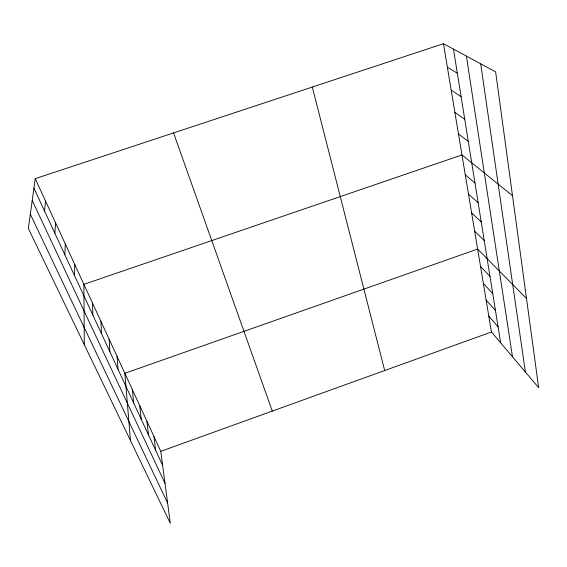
<?xml version="1.0" encoding="UTF-8"?>
<svg xmlns="http://www.w3.org/2000/svg" width="567" height="567" viewBox="0 0 567 567"><rect width="100%" height="100%" fill="white"/><g stroke="black" fill="none" stroke-linecap="round" stroke-linejoin="round"><path stroke-width="0.85" d="M74.561 275.697L74.731 264.442M64.865 254.81L65.297 243.952M54.871 233.278L55.573 222.838M44.559 211.073L45.558 201.079M35.232 178.648L28.35 228.466L170.298 523.298L160.773 451.339L35.232 178.648L443.451 43.702L495.629 71.874L538.65 387.658L491.44 331.986L443.451 43.702M160.773 451.339L491.44 331.986M447.377 67.26L457.335 73.221M451.183 90.132L461.091 96.617M454.883 112.358L464.742 119.332M458.476 133.947L468.292 141.389M512.49 195.65L461.97 154.947L83.895 284.343L84.306 344.686M465.273 174.771L474.983 183.028M468.484 194.077L478.144 202.702M471.616 212.88L481.227 221.86M474.664 231.201L484.225 240.507M526.502 298.469L477.634 249.062L124.846 373.306L130.474 440.587M480.532 266.476L489.987 276.377M483.36 283.457L492.766 293.628M486.117 300.028L495.466 310.454M488.811 316.195L498.102 326.868M30.327 214.149L167.612 503.021M32.213 200.477L165.011 483.36M33.921 188.152L162.63 465.379M173.559 132.919L272.28 411.089M312.304 87.056L384.681 370.52M453.458 49.102L500.675 342.879M466.393 56.09L512.49 356.813M480.696 63.809L525.382 372.009M153.948 436.505L155.67 450.375M146.945 421.302L148.526 434.988M139.766 405.71L141.19 419.197M132.402 389.72L133.663 402.995M117.093 356.459L118 369.252M109.126 339.158L109.849 351.689M100.947 321.383L101.465 333.63M92.534 303.118L92.839 315.061"/></g></svg>
